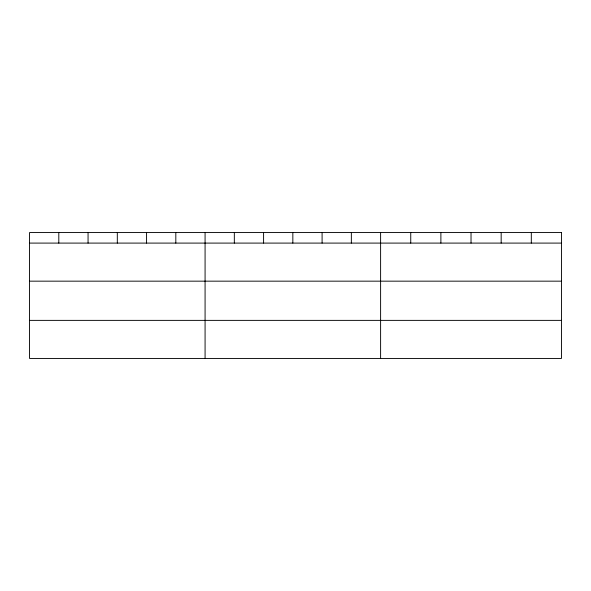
<?xml version="1.0" encoding="UTF-8"?>
<svg xmlns="http://www.w3.org/2000/svg" width="591" height="591" viewBox="0 0 591 591"><rect width="100%" height="100%" fill="white"/><g stroke="black" fill="none" stroke-linecap="round" stroke-linejoin="round"><path stroke-width="0.89" d="M29.55 243.093L561.45 243.093M29.55 281.161L561.45 281.161M29.55 320.374L561.45 320.374M531.309 232.559L531.309 243.093M501.168 232.559L501.168 243.093M471.027 232.559L471.027 243.093M440.886 232.559L440.886 243.093M410.745 232.559L410.745 243.093M380.604 232.559L380.604 358.442M351.35 232.559L351.35 243.093M322.095 232.559L322.095 243.093M292.84 232.559L292.84 243.093M263.586 232.559L263.586 243.093M234.332 232.559L234.332 243.093M205.077 232.559L205.077 358.442M175.822 232.559L175.822 243.093M146.568 232.559L146.568 243.093M117.314 232.559L117.314 243.093M88.059 232.559L88.059 243.093M58.804 232.559L58.804 243.093M561.45 232.559L29.55 232.559L29.55 358.442L561.45 358.442L561.45 232.559"/></g></svg>
